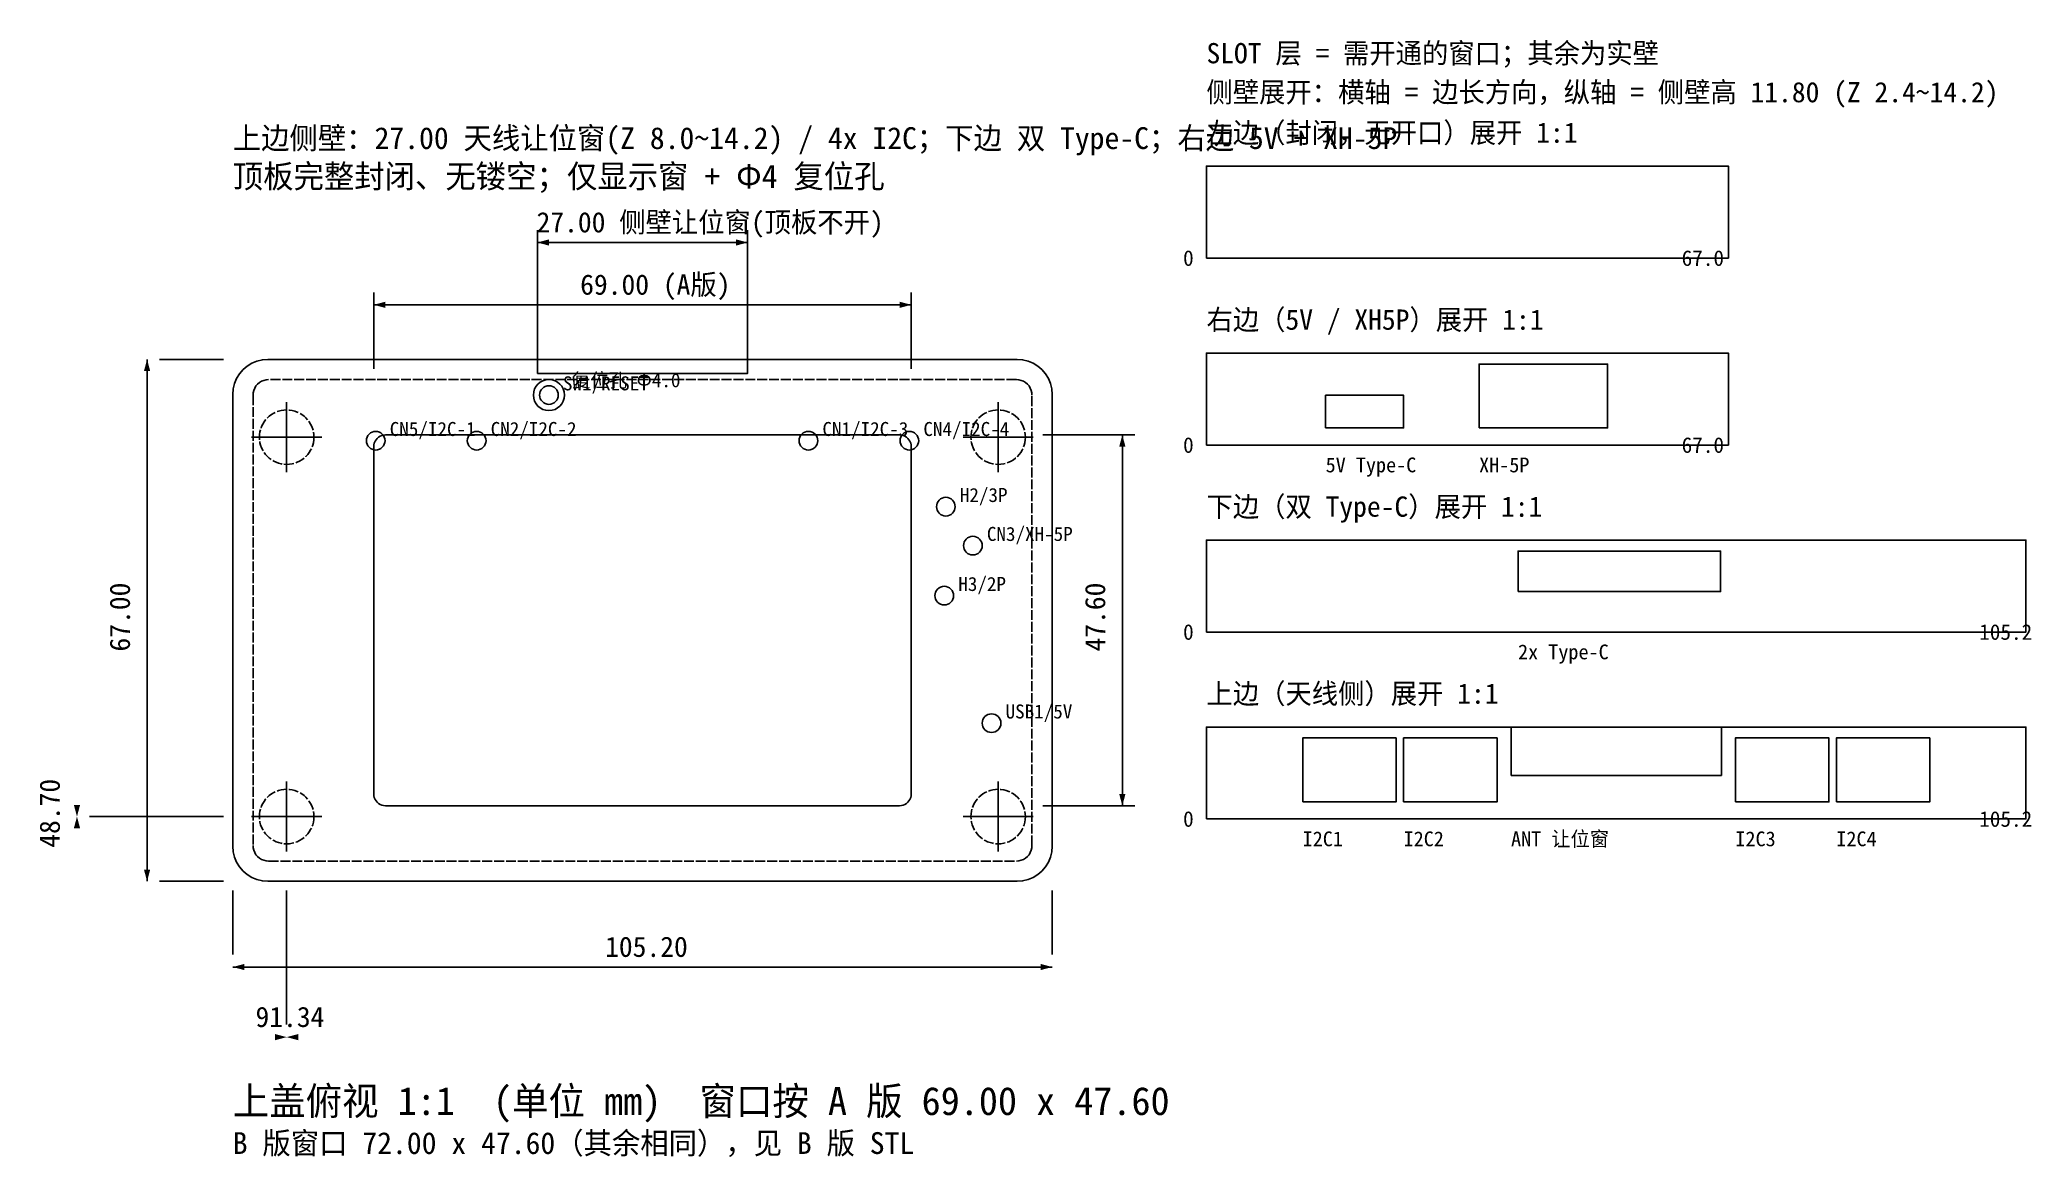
# Model space of a CAD drawing. Header units: millimetres. Extents: x -25 to 231, y -35 to 108.
import ezdxf

# ---------------------------------------------------------------- set-up
doc = ezdxf.new("R2010")
doc.units = ezdxf.units.MM
doc.linetypes.add('DASHED', pattern=[1.524, 1.27, -0.254])
for name, color, linetype in [('ANT', 2, 'Continuous'), ('CENTER', 8, 'Continuous'), ('DIM', 4, 'Continuous'), ('HOLE', 1, 'Continuous'), ('NOTE', 6, 'Continuous'), ('OUTLINE', 7, 'Continuous'), ('PCB_REF', 8, 'Continuous'), ('SLOT', 3, 'Continuous'), ('TEXT', 7, 'Continuous'), ('WINDOW', 1, 'Continuous')]:
    doc.layers.add(name, color=color, linetype=linetype)

msp = doc.modelspace()

# ---------------------------------------------------------------- linework, layer by layer
at = {"layer": 'ANT'}
msp.add_lwpolyline([(39.1, 65.2), (66.1, 65.2), (66.1, 67), (39.1, 67)], close=True, dxfattribs=at)
at = {"layer": 'CENTER'}
for p, q in [((6.92, 52.51), (6.92, 61.51)), ((98.26, 52.51), (98.26, 61.51)), ((2.42, 57.01), (11.42, 57.01)), ((93.76, 57.01), (102.76, 57.01)), ((6.92, 3.81), (6.92, 12.81)), ((98.26, 3.81), (98.26, 12.81)), ((2.42, 8.31), (11.42, 8.31)), ((93.76, 8.31), (102.76, 8.31))]:
    msp.add_line(p, q, dxfattribs=at)
at = {"layer": 'CENTER', "linetype": 'DASHED'}
for centre in [(6.92, 57.01), (98.26, 57.01), (6.92, 8.31), (98.26, 8.31)]:
    msp.add_circle(centre, 3.5, dxfattribs=at)
at = {"layer": 'DIM'}
for p, q in [((39.1, 65.8), (39.1, 83.6)), ((39.1, 82), (66.1, 82)), ((66.1, 65.8), (66.1, 83.6)), ((18.1, 65.8), (18.1, 75.6)), ((87.1, 65.8), (87.1, 75.6)), ((18.1, 74), (87.1, 74)), ((-11, 0), (-11, 67)), ((-1.2, 67), (-9.4, 67)), ((104, 57.3), (115.8, 57.3)), ((114.2, 9.7), (114.2, 57.3)), ((-20, 8.31), (-20, 8.31)), ((-1.2, 8.31), (-18.4, 8.31)), ((-1.2, 8.31), (-18.4, 8.31)), ((104, 9.7), (115.8, 9.7)), ((-1.2, 0), (-9.4, 0)), ((0, -1.2), (0, -9.4)), ((6.92, -1.2), (6.92, -18.4)), ((6.92, -1.2), (6.92, -18.4)), ((105.2, -1.2), (105.2, -9.4)), ((0, -11), (105.2, -11)), ((6.92, -20), (6.92, -20))]:
    msp.add_line(p, q, dxfattribs=at)
for points in [[(39.1, 82), (40.6, 82.4), (40.6, 81.6)], [(66.1, 82), (64.6, 82.4), (64.6, 81.6)], [(18.1, 74), (19.6, 74.4), (19.6, 73.6)], [(87.1, 74), (85.6, 74.4), (85.6, 73.6)], [(-11, 67), (-10.6, 65.5), (-11.4, 65.5)], [(114.2, 57.3), (114.6, 55.8), (113.8, 55.8)], [(114.2, 9.7), (114.6, 11.2), (113.8, 11.2)], [(-20, 8.31), (-19.6, 9.81), (-20.4, 9.81)], [(-20, 8.31), (-19.6, 6.81), (-20.4, 6.81)], [(-11, 0), (-10.6, 1.5), (-11.4, 1.5)], [(0, -11), (1.5, -10.6), (1.5, -11.4)], [(105.2, -11), (103.7, -10.6), (103.7, -11.4)], [(6.92, -20), (5.42, -19.6), (5.42, -20.4)], [(6.92, -20), (8.42, -19.6), (8.42, -20.4)]]:
    msp.add_solid(points, dxfattribs=at)
at = {"layer": 'HOLE'}
msp.add_circle((40.59, 62.42), 2, dxfattribs=at)
at = {"layer": 'OUTLINE'}
for points in [[(125, 80), (192, 80), (192, 91.8), (125, 91.8)], [(105.2, 62.5), (105.14, 63.2), (104.98, 63.89), (104.71, 64.54), (104.34, 65.15), (103.88, 65.68), (103.35, 66.14), (102.74, 66.51), (102.09, 66.78), (101.4, 66.94), (100.7, 67), (4.5, 67), (3.8, 66.94), (3.11, 66.78), (2.46, 66.51), (1.85, 66.14), (1.32, 65.68), (0.86, 65.15), (0.49, 64.54), (0.22, 63.89), (0.06, 63.2), (0, 62.5), (0, 4.5), (0.06, 3.8), (0.22, 3.11), (0.49, 2.46), (0.86, 1.85), (1.32, 1.32), (1.85, 0.86), (2.46, 0.49), (3.11, 0.22), (3.8, 0.06), (4.5, 0), (100.7, 0), (101.4, 0.06), (102.09, 0.22), (102.74, 0.49), (103.35, 0.86), (103.88, 1.32), (104.34, 1.85), (104.71, 2.46), (104.98, 3.11), (105.14, 3.8), (105.2, 4.5)], [(125, 56), (192, 56), (192, 67.8), (125, 67.8)], [(125, 32), (230.2, 32), (230.2, 43.8), (125, 43.8)], [(125, 8), (230.2, 8), (230.2, 19.8), (125, 19.8)]]:
    msp.add_lwpolyline(points, close=True, dxfattribs=at)
at = {"layer": 'PCB_REF', "linetype": 'DASHED'}
msp.add_lwpolyline([(102.6, 62.4), (102.58, 62.71), (102.5, 63.02), (102.38, 63.31), (102.22, 63.58), (102.01, 63.81), (101.78, 64.02), (101.51, 64.18), (101.22, 64.3), (100.91, 64.38), (100.6, 64.4), (4.6, 64.4), (4.29, 64.38), (3.98, 64.3), (3.69, 64.18), (3.42, 64.02), (3.19, 63.81), (2.98, 63.58), (2.82, 63.31), (2.7, 63.02), (2.62, 62.71), (2.6, 62.4), (2.6, 4.6), (2.62, 4.29), (2.7, 3.98), (2.82, 3.69), (2.98, 3.42), (3.19, 3.19), (3.42, 2.98), (3.69, 2.82), (3.98, 2.7), (4.29, 2.62), (4.6, 2.6), (100.6, 2.6), (100.91, 2.62), (101.22, 2.7), (101.51, 2.82), (101.78, 2.98), (102.01, 3.19), (102.22, 3.42), (102.38, 3.69), (102.5, 3.98), (102.58, 4.29), (102.6, 4.6)], close=True, dxfattribs=at)
at = {"layer": 'PCB_REF'}
for centre in [(40.59, 62.42), (18.35, 56.56), (31.31, 56.56), (73.9, 56.56), (86.86, 56.56), (91.54, 48.09), (95.01, 43.09), (91.34, 36.67), (97.41, 20.3)]:
    msp.add_circle(centre, 1.2, dxfattribs=at)
at = {"layer": 'SLOT'}
for points in [[(160, 58.2), (176.5, 58.2), (176.5, 66.4), (160, 66.4)], [(140.3, 58.2), (150.3, 58.2), (150.3, 62.4), (140.3, 62.4)], [(165, 37.2), (191, 37.2), (191, 42.4), (165, 42.4)], [(137.35, 10.2), (149.35, 10.2), (149.35, 18.4), (137.35, 18.4)], [(150.31, 10.2), (162.31, 10.2), (162.31, 18.4), (150.31, 18.4)], [(164.1, 13.6), (191.1, 13.6), (191.1, 19.8), (164.1, 19.8)], [(192.9, 10.2), (204.9, 10.2), (204.9, 18.4), (192.9, 18.4)], [(205.86, 10.2), (217.86, 10.2), (217.86, 18.4), (205.86, 18.4)]]:
    msp.add_lwpolyline(points, close=True, dxfattribs=at)
at = {"layer": 'WINDOW'}
msp.add_lwpolyline([(87.1, 55.8), (87.08, 56.03), (87.03, 56.26), (86.94, 56.48), (86.81, 56.68), (86.66, 56.86), (86.48, 57.01), (86.28, 57.14), (86.06, 57.23), (85.83, 57.28), (85.6, 57.3), (19.6, 57.3), (19.37, 57.28), (19.14, 57.23), (18.92, 57.14), (18.72, 57.01), (18.54, 56.86), (18.39, 56.68), (18.26, 56.48), (18.17, 56.26), (18.12, 56.03), (18.1, 55.8), (18.1, 11.2), (18.12, 10.97), (18.17, 10.74), (18.26, 10.52), (18.39, 10.32), (18.54, 10.14), (18.72, 9.99), (18.92, 9.86), (19.14, 9.77), (19.37, 9.72), (19.6, 9.7), (85.6, 9.7), (85.83, 9.72), (86.06, 9.77), (86.28, 9.86), (86.48, 9.99), (86.66, 10.14), (86.81, 10.32), (86.94, 10.52), (87.03, 10.74), (87.08, 10.97), (87.1, 11.2)], close=True, dxfattribs=at)

# ---------------------------------------------------------------- texts
at = {"layer": 'ANT'}
for s, height, p in [('上边侧壁：27.00 天线让位窗(Z 8.0~14.2) / 4x I2C；下边 双 Type-C；右边 5V + XH-5P', 2.8, (0, 94)), ('顶板完整封闭、无镂空；仅显示窗 + Φ4 复位孔', 3, (0, 89))]:
    msp.add_text(s, height=height, dxfattribs=at).set_placement(p)
at = {"layer": 'DIM'}
for s, height, p in [('27.00 侧壁让位窗(顶板不开)', 2.6, (39, 83.3)), ('0', 2, (122, 79)), ('67.0', 2, (186, 79)), ('69.00 (A版)', 2.6, (44.6, 75.3)), ('0', 2, (122, 55)), ('67.0', 2, (186, 55)), ('0', 2, (122, 31)), ('105.2', 2, (224.2, 31)), ('0', 2, (122, 7)), ('105.2', 2, (224.2, 7)), ('105.20', 2.6, (47.8, -9.7)), ('91.34', 2.6, (2.92, -18.7))]:
    msp.add_text(s, height=height, dxfattribs=at).set_placement(p)
for s, p in [('67.00', (-13.2, 29.5)), ('47.60', (112, 29.5)), ('48.70', (-22.2, 4.31))]:
    msp.add_text(s, height=2.6, rotation=90, dxfattribs=at).set_placement(p)
at = {"layer": 'NOTE'}
for s, height, p in [('SLOT 层 = 需开通的窗口；其余为实壁', 2.6, (125, 105)), ('侧壁展开：横轴 = 边长方向，纵轴 = 侧壁高 11.80 (Z 2.4~14.2)', 2.6, (125, 100)), ('SW1/RESET', 1.8, (42.39, 63.02)), ('复位孔 Φ4.0', 1.8, (43.59, 63.42)), ('CN5/I2C-1', 1.8, (20.15, 57.16)), ('CN2/I2C-2', 1.8, (33.11, 57.16)), ('CN1/I2C-3', 1.8, (75.7, 57.16)), ('CN4/I2C-4', 1.8, (88.66, 57.16)), ('5V Type-C', 1.9, (140.3, 52.5)), ('XH-5P', 1.9, (160, 52.5)), ('H2/3P', 1.8, (93.34, 48.69)), ('CN3/XH-5P', 1.8, (96.81, 43.69)), ('H3/2P', 1.8, (93.14, 37.27)), ('2x Type-C', 1.9, (165, 28.5)), ('USB1/5V', 1.8, (99.21, 20.9)), ('I2C1', 1.9, (137.35, 4.5)), ('I2C2', 1.9, (150.31, 4.5)), ('ANT 让位窗', 1.9, (164.1, 4.5)), ('I2C3', 1.9, (192.9, 4.5)), ('I2C4', 1.9, (205.86, 4.5)), ('B 版窗口 72.00 x 47.60（其余相同），见 B 版 STL', 2.8, (0, -35))]:
    msp.add_text(s, height=height, dxfattribs=at).set_placement(p)
at = {"layer": 'TEXT'}
for s, height, p in [('左边（封闭，无开口）展开 1:1', 2.6, (125, 94.8)), ('右边（5V / XH5P）展开 1:1', 2.6, (125, 70.8)), ('下边（双 Type-C）展开 1:1', 2.6, (125, 46.8)), ('上边（天线侧）展开 1:1', 2.6, (125, 22.8)), ('上盖俯视 1:1  (单位 mm)  窗口按 A 版 69.00 x 47.60', 3.6, (0, -30))]:
    msp.add_text(s, height=height, dxfattribs=at).set_placement(p)

doc.saveas('drawing.dxf')
